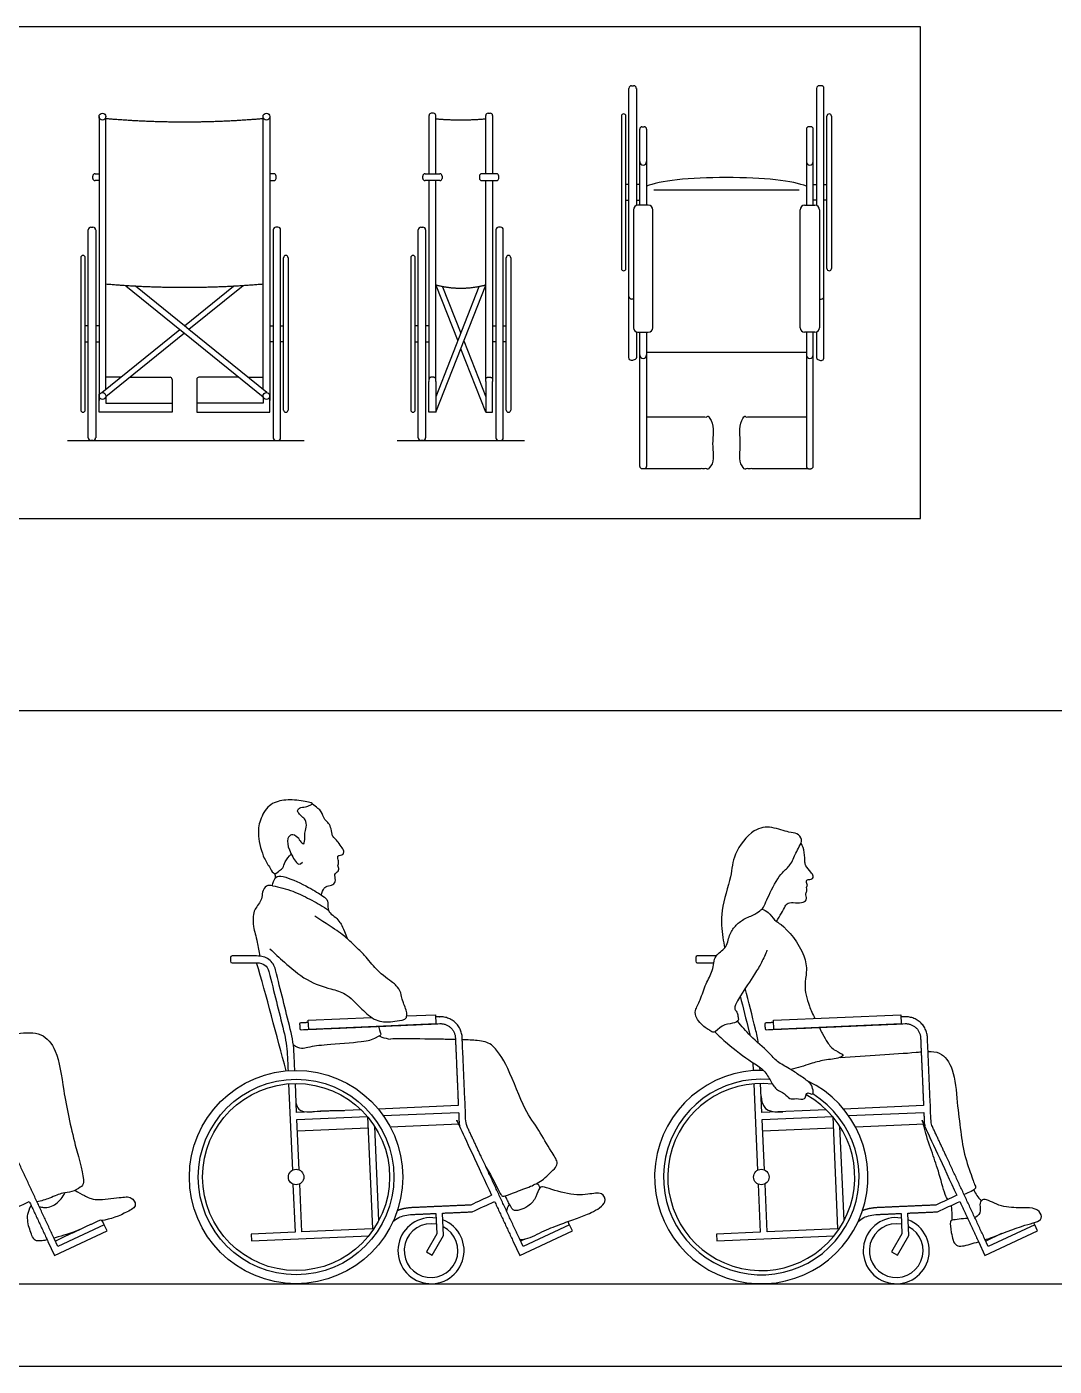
# Model space of a CAD drawing. Header units: millimetres. Extents: x 205.55 to 213.47, y 0.8 to 9.13.
# Drawn here: x 207.931 to 210.798, y 5.397 to 9.135 of the extents above; entities that cross this region are included whole.
import ezdxf

# ---------------------------------------------------------------- set-up
doc = ezdxf.new("R2010")
doc.units = ezdxf.units.MM
for name, color, linetype, true_color in [('AG-DIAGRAM', 7, 'Continuous', 0xfecc66), ('AG-PEOPLE', 7, 'Continuous', 0x66ccff), ('X-VPRT', 6, 'Continuous', 0xff00ff)]:
    doc.layers.add(name, color=color, linetype=linetype, true_color=true_color)

msp = doc.modelspace()

# ---------------------------------------------------------------- linework, layer by layer
at = {"layer": 'AG-DIAGRAM'}
msp.add_line((205.7487, 5.6275), (213.2729, 5.6275), dxfattribs=at)
for points in [[(208.0445, 7.9804), (208.7049, 7.9804)], [(208.9643, 7.9804), (209.3199, 7.9804)]]:
    msp.add_lwpolyline(points, dxfattribs=at)
at = {"layer": 'AG-PEOPLE'}
for p, q in [((209.0534, 8.7056), (209.0534, 8.1509)), ((209.0725, 8.1509), (209.0725, 8.7056)), ((209.2117, 8.1509), (209.2117, 8.7056)), ((209.2308, 8.7056), (209.2308, 8.1509)), ((209.6113, 8.695), (209.6031, 8.695)), ((209.6414, 8.695), (209.632, 8.695)), ((210.1256, 8.695), (210.135, 8.695)), ((210.1556, 8.695), (210.1639, 8.695)), ((209.6031, 8.6506), (209.6113, 8.6506)), ((209.632, 8.6506), (209.6414, 8.6506)), ((210.135, 8.6506), (210.1256, 8.6506)), ((210.1639, 8.6506), (210.1556, 8.6506)), ((208.1025, 8.3003), (208.0943, 8.3003)), ((208.1326, 8.3003), (208.1232, 8.3003)), ((208.6093, 8.3003), (208.6188, 8.3003)), ((208.6394, 8.3003), (208.6477, 8.3003)), ((209.0234, 8.3003), (209.0151, 8.3003)), ((209.0534, 8.3003), (209.044, 8.3003)), ((209.2308, 8.3003), (209.2402, 8.3003)), ((209.2608, 8.3003), (209.2691, 8.3003)), ((208.1407, 8.1139), (208.3583, 8.29)), ((208.0943, 8.2558), (208.1025, 8.2558)), ((208.1232, 8.2558), (208.1326, 8.2558)), ((208.6188, 8.2558), (208.6093, 8.2558)), ((208.6477, 8.2558), (208.6394, 8.2558)), ((209.0151, 8.2558), (209.0234, 8.2558)), ((209.044, 8.2558), (209.0534, 8.2558)), ((209.2402, 8.2558), (209.2308, 8.2558)), ((209.2691, 8.2558), (209.2608, 8.2558)), ((208.1937, 8.1568), (208.1517, 8.1568)), ((208.5482, 8.1568), (208.5903, 8.1568)), ((208.3367, 8.1449), (208.3367, 8.0592)), ((208.4053, 8.1449), (208.4053, 8.0592)), ((208.1326, 8.0592), (208.1326, 8.1098)), ((208.6093, 8.0592), (208.6093, 8.1098)), ((208.3367, 8.0592), (208.1326, 8.0592)), ((208.4053, 8.0592), (208.6093, 8.0592)), ((209.9572, 6.2443), (209.9582, 6.222)), ((209.9773, 6.2228), (209.9769, 6.2314)), ((208.6616, 6.1853), (208.6721, 5.9441)), ((209.9598, 6.1853), (209.9703, 5.9441)), ((209.1352, 6.1247), (208.9118, 6.1149)), ((210.4335, 6.1247), (210.2101, 6.1149)), ((210.7437, 5.7921), (210.7411, 5.7976)), ((210.6512, 5.7672), (210.6071, 5.7466)), ((209.3206, 5.7521), (209.3088, 5.7466))]:
    msp.add_line(p, q, dxfattribs=at)
for points in [[(208.1326, 8.8841), (208.1326, 8.7246), (208.1326, 8.0918)], [(208.1517, 8.1228), (208.1517, 8.7246), (208.1517, 8.8841)], [(208.5903, 8.1228), (208.5903, 8.7246), (208.5903, 8.8841)], [(208.6093, 8.8841), (208.6093, 8.7246), (208.6093, 8.0918)], [(209.6804, 8.6799), (210.0866, 8.6799)], [(208.2071, 8.4123), (208.3583, 8.29), (208.371, 8.2797), (208.5903, 8.1023), (208.5903, 8.0845), (208.4053, 8.0845)], [(208.6012, 8.1139), (208.3836, 8.29), (208.371, 8.3002), (208.2344, 8.4107)], [(208.371, 8.3002), (208.5076, 8.4107)], [(208.5348, 8.4123), (208.3836, 8.29)], [(209.0725, 8.0592), (209.2117, 8.4141)], [(209.0725, 8.4141), (209.1336, 8.2584)], [(209.1929, 8.4096), (209.0725, 8.1027)], [(209.0913, 8.4096), (209.1421, 8.2802)], [(208.371, 8.2797), (208.1517, 8.1023), (208.1517, 8.0845), (208.3367, 8.0845)], [(209.2117, 8.0592), (209.1421, 8.2366)], [(209.1506, 8.2584), (209.2117, 8.1027)], [(210.1065, 8.2264), (209.8835, 8.2264), (209.6605, 8.2264)], [(209.0725, 8.1449), (209.0725, 8.0592), (209.0534, 8.0592), (209.0534, 8.1449)], [(209.2117, 8.1449), (209.2117, 8.0592), (209.2308, 8.0592), (209.2308, 8.1449)], [(208.9917, 6.3746), (209.0718, 6.3781), (209.0729, 6.3527), (208.7177, 6.3372), (208.7166, 6.3626), (208.8934, 6.3703)], [(208.8638, 6.1128), (208.6841, 6.105), (208.6806, 6.1861)], [(210.1621, 6.1128), (209.9824, 6.105), (209.9789, 6.1861)], [(208.6911, 5.945), (208.685, 6.0859), (208.8816, 6.0945), (208.8953, 5.781), (208.6987, 5.7724), (208.6928, 5.9062)], [(208.9259, 6.0965), (209.1361, 6.1056)], [(209.9894, 5.945), (209.9832, 6.0859), (210.1799, 6.0945), (210.1936, 5.781), (209.9969, 5.7724), (209.9911, 5.9062)], [(210.2241, 6.0965), (210.4343, 6.1056)], [(208.6864, 6.0541), (208.883, 6.0627)], [(208.9134, 5.8036), (208.9019, 6.0664)], [(208.902, 6.0635), (208.9037, 6.0636)], [(208.945, 6.0654), (209.1374, 6.0738)], [(209.9846, 6.0541), (210.1813, 6.0627)], [(210.2117, 5.8036), (210.2002, 6.0664)], [(210.2003, 6.0635), (210.2019, 6.0636)], [(210.2433, 6.0654), (210.4357, 6.0738)], [(208.6738, 5.9053), (208.6796, 5.7716), (208.5573, 5.7662), (208.5581, 5.7472), (208.8857, 5.7615)], [(209.972, 5.9053), (209.9779, 5.7716), (209.8556, 5.7662), (209.8564, 5.7472), (210.184, 5.7615)], [(209.0724, 5.8236), (209.0748, 5.7668), (209.0461, 5.7161), (209.0627, 5.7067)], [(209.0627, 5.7067), (209.0941, 5.7622), (209.0915, 5.8245)], [(210.3707, 5.8236), (210.3731, 5.7668), (210.3444, 5.7161), (210.3609, 5.7067)], [(210.3609, 5.7067), (210.3924, 5.7622), (210.3897, 5.8245)], [(207.99, 5.7455), (208.0083, 5.7063), (208.1552, 5.7748), (208.1471, 5.7921)], [(208.1471, 5.7921), (208.0175, 5.7316), (208.0073, 5.7536)], [(209.2883, 5.7455), (209.3066, 5.7063), (209.4535, 5.7748), (209.4454, 5.7921)], [(209.4454, 5.7921), (209.3158, 5.7316), (209.3056, 5.7536)], [(210.5866, 5.7455), (210.6049, 5.7063), (210.7517, 5.7748), (210.7437, 5.7921)], [(210.7437, 5.7921), (210.6141, 5.7316), (210.6038, 5.7536)]]:
    msp.add_lwpolyline(points, dxfattribs=at)
msp.add_lwpolyline([(210.0159, 6.3372), (210.0148, 6.3626), (210.3701, 6.3781), (210.3712, 6.3527)], close=True, dxfattribs=at)
for centre, radius in [((208.1421, 8.8841), 0.00952), ((208.5998, 8.8841), 0.00952), ((208.1421, 8.1045), 0.00952), ((208.5998, 8.1045), 0.00952), ((208.6825, 5.9252), 0.2977), ((208.6825, 5.9252), 0.2729), ((208.6825, 5.9252), 0.261), ((208.6825, 5.9252), 0.0216), ((209.9807, 5.9252), 0.0216)]:
    msp.add_circle(centre, radius, dxfattribs=at)
for centre, radius, start, end in [((209.6188, 8.963), 0.00748, 90, 180), ((209.6245, 8.963), 0.00748, 0, 90), ((210.1425, 8.963), 0.00748, 90, 180), ((210.1481, 8.963), 0.00748, 0, 90), ((209.0598, 8.8873), 0.00635, 90, 180), ((209.0661, 8.8873), 0.00635, 0, 90), ((209.2181, 8.8873), 0.00635, 90, 180), ((209.2244, 8.8873), 0.00635, 360, 90), ((209.5967, 8.8853), 0.00635, 90, 180), ((209.5967, 8.8853), 0.00635, 0, 90), ((210.1703, 8.8853), 0.00635, 90, 180), ((210.1703, 8.8853), 0.00635, 0, 90), ((209.6478, 8.8494), 0.00635, 90, 180), ((209.6541, 8.8494), 0.00635, 360, 90), ((210.1129, 8.8494), 0.00635, 90, 180), ((210.1192, 8.8494), 0.00635, 0, 90), ((209.6509, 8.7586), 0.00952, 180, 0), ((210.116, 8.7586), 0.00952, 180, 0), ((208.1215, 8.7183), 0.00635, 90, 180), ((208.1215, 8.7119), 0.00635, 180, 270), ((208.6204, 8.7183), 0.00635, 360, 90), ((208.6204, 8.7119), 0.00635, 270, 0), ((209.0423, 8.7183), 0.00635, 90, 180), ((209.0423, 8.7119), 0.00635, 180, 270), ((209.0836, 8.7183), 0.00635, 0, 90), ((209.0836, 8.7119), 0.00635, 270, 0), ((209.2006, 8.7183), 0.00635, 90, 180), ((209.2006, 8.7119), 0.00635, 180, 270), ((209.2419, 8.7183), 0.00635, 360, 90), ((209.2419, 8.7119), 0.00635, 270, 0), ((209.6366, 8.624), 0.0127, 90, 180), ((209.6652, 8.624), 0.0127, 0, 90), ((210.1017, 8.624), 0.0127, 90, 180), ((210.1303, 8.624), 0.0127, 0, 90), ((208.11, 8.5682), 0.00748, 90, 180), ((208.1157, 8.5682), 0.00748, 0, 90), ((208.6262, 8.5682), 0.00748, 90, 180), ((208.6319, 8.5682), 0.00748, 0, 90), ((209.0309, 8.5682), 0.00748, 90, 180), ((209.0365, 8.5682), 0.00748, 0, 90), ((209.2477, 8.5682), 0.00748, 90, 180), ((209.2533, 8.5682), 0.00748, 0, 90), ((208.0879, 8.4905), 0.00635, 90, 180), ((208.0879, 8.4905), 0.00635, 0, 90), ((208.654, 8.4905), 0.00635, 90, 180), ((208.654, 8.4905), 0.00635, 0, 90), ((209.0087, 8.4905), 0.00635, 90, 180), ((209.0087, 8.4905), 0.00635, 0, 90), ((209.2754, 8.4905), 0.00635, 90, 180), ((209.2754, 8.4905), 0.00635, 0, 90), ((209.5967, 8.4603), 0.00635, 180, 270), ((209.5967, 8.4603), 0.00635, 270, 0), ((210.1703, 8.4603), 0.00635, 180, 270), ((210.1703, 8.4603), 0.00635, 270, 0), ((209.6188, 8.3826), 0.00748, 180, 270), ((210.1481, 8.3826), 0.00748, 270, 0), ((209.6366, 8.295), 0.0127, 180, 270), ((209.6652, 8.295), 0.0127, 270, 0), ((210.1017, 8.295), 0.0127, 180, 270), ((210.1303, 8.295), 0.0127, 270, 0), ((209.6509, 8.2191), 0.00952, 180, 0), ((210.116, 8.2191), 0.00952, 180, 0), ((208.3307, 8.1509), 0.00593, 0, 90), ((208.4112, 8.1509), 0.00593, 90, 180), ((208.0879, 8.0655), 0.00635, 180, 270), ((208.0879, 8.0655), 0.00635, 270, 0), ((208.654, 8.0655), 0.00635, 180, 270), ((208.654, 8.0655), 0.00635, 270, 0), ((209.0087, 8.0655), 0.00635, 180, 270), ((209.0087, 8.0655), 0.00635, 270, 0), ((209.2754, 8.0655), 0.00635, 180, 270), ((209.2754, 8.0655), 0.00635, 270, 0), ((208.11, 7.9879), 0.00748, 180, 270), ((208.1157, 7.9879), 0.00748, 270, 360), ((208.6262, 7.9879), 0.00748, 180, 270), ((208.6319, 7.9879), 0.00748, 270, 0), ((209.0309, 7.9879), 0.00748, 180, 270), ((209.0365, 7.9879), 0.00748, 270, 360), ((209.2477, 7.9879), 0.00748, 180, 270), ((209.2533, 7.9879), 0.00748, 270, 0), ((209.6478, 7.9082), 0.00635, 180, 270), ((209.6541, 7.9082), 0.00635, 270, 0), ((210.1129, 7.9082), 0.00635, 180, 270), ((210.1192, 7.9082), 0.00635, 270, 0), ((208.5037, 6.5378), 0.00416, 90, 180), ((209.802, 6.5378), 0.00416, 90, 180), ((208.5037, 6.5271), 0.00416, 180, 270), ((209.802, 6.5271), 0.00416, 180, 270), ((208.696, 6.3518), 0.00356, 92.5, 182.5), ((209.9942, 6.3518), 0.00356, 92.5, 182.5), ((208.6965, 6.3398), 0.00356, 182.5, 272.5), ((209.9948, 6.3398), 0.00356, 182.5, 272.5), ((209.9807, 5.9252), 0.2977, 88.8567, 64.547), ((209.9807, 5.9252), 0.2729, 84.9434, 58.2647), ((209.9807, 5.9252), 0.261, 83.0907, 61.3787), ((208.1366, 5.7972), 0.00739, 25, 115), ((209.0591, 5.7197), 0.0922, 81.348, 68.9308), ((209.0591, 5.7197), 0.075, 78.7513, 63.0541), ((209.4348, 5.7972), 0.00739, 25, 30.3682), ((210.3573, 5.7197), 0.0922, 81.348, 68.9308), ((210.3573, 5.7197), 0.075, 78.7513, 63.0541)]:
    msp.add_arc(centre, radius, start, end, dxfattribs=at)
for points, degree in [([(209.6188, 8.9705), (209.6217, 8.9705), (209.6245, 8.9705)], 2), ([(210.1481, 8.9705), (210.1453, 8.9705), (210.1425, 8.9705)], 2), ([(209.6113, 8.3826), (209.6113, 8.6728), (209.6113, 8.963)], 2), ([(209.632, 8.963), (209.632, 8.7994), (209.632, 8.6358)], 2), ([(210.135, 8.963), (210.135, 8.7994), (210.135, 8.6358)], 2), ([(210.1556, 8.3826), (210.1556, 8.6728), (210.1556, 8.963)], 2), ([(209.0534, 8.8873), (209.0534, 8.806), (209.0534, 8.7246)], 2), ([(209.0661, 8.8936), (209.063, 8.8936), (209.0598, 8.8936)], 2), ([(209.0725, 8.7246), (209.0725, 8.806), (209.0725, 8.8873)], 2), ([(209.0725, 8.8782), (209.1073, 8.8751), (209.1421, 8.8751)], 2), ([(209.1421, 8.8751), (209.1769, 8.8751), (209.2117, 8.8782)], 2), ([(209.2117, 8.7246), (209.2117, 8.806), (209.2117, 8.8873)], 2), ([(209.2181, 8.8936), (209.2212, 8.8936), (209.2244, 8.8936)], 2), ([(209.2308, 8.8873), (209.2308, 8.806), (209.2308, 8.7246)], 2), ([(209.5904, 8.8853), (209.5904, 8.6728), (209.5904, 8.4603)], 2), ([(209.6031, 8.4603), (209.6031, 8.6728), (209.6031, 8.8853)], 2), ([(210.1639, 8.4603), (210.1639, 8.6728), (210.1639, 8.8853)], 2), ([(210.1766, 8.8853), (210.1766, 8.6728), (210.1766, 8.4603)], 2), ([(209.6414, 8.6367), (209.6414, 8.743), (209.6414, 8.8494)], 2), ([(209.6478, 8.8557), (209.6509, 8.8557), (209.6541, 8.8557)], 2), ([(209.6605, 8.8494), (209.6605, 8.743), (209.6605, 8.6367)], 2), ([(210.1065, 8.8494), (210.1065, 8.743), (210.1065, 8.6367)], 2), ([(210.1192, 8.8557), (210.116, 8.8557), (210.1129, 8.8557)], 2), ([(210.1256, 8.6367), (210.1256, 8.743), (210.1256, 8.8494)], 2), ([(208.1151, 8.7119), (208.1151, 8.7151), (208.1151, 8.7183)], 2), ([(208.1215, 8.7246), (208.127, 8.7246), (208.1326, 8.7246)], 2), ([(208.6204, 8.7246), (208.6149, 8.7246), (208.6093, 8.7246)], 2), ([(208.6268, 8.7119), (208.6268, 8.7151), (208.6268, 8.7183)], 2), ([(209.036, 8.7119), (209.036, 8.7151), (209.036, 8.7183)], 2), ([(209.0423, 8.7246), (209.063, 8.7246), (209.0836, 8.7246)], 2), ([(209.09, 8.7183), (209.09, 8.7151), (209.09, 8.7119)], 2), ([(209.1942, 8.7183), (209.1942, 8.7151), (209.1942, 8.7119)], 2), ([(209.2419, 8.7246), (209.2212, 8.7246), (209.2006, 8.7246)], 2), ([(209.2482, 8.7119), (209.2482, 8.7151), (209.2482, 8.7183)], 2), ([(209.8835, 8.714), (209.7811, 8.7146), (209.6946, 8.7046), (209.6605, 8.6898)], 3), ([(210.1065, 8.6898), (210.0724, 8.7046), (209.9858, 8.7146), (209.8835, 8.714)], 3), ([(208.1326, 8.7056), (208.127, 8.7056), (208.1215, 8.7056)], 2), ([(208.6093, 8.7056), (208.6149, 8.7056), (208.6204, 8.7056)], 2), ([(209.0836, 8.7056), (209.063, 8.7056), (209.0423, 8.7056)], 2), ([(209.2006, 8.7056), (209.2212, 8.7056), (209.2419, 8.7056)], 2), ([(209.6652, 8.6367), (209.6509, 8.6367), (209.6366, 8.6367)], 2), ([(210.1017, 8.6367), (210.116, 8.6367), (210.1303, 8.6367)], 2), ([(209.6239, 8.624), (209.6239, 8.4595), (209.6239, 8.295)], 2), ([(209.6779, 8.295), (209.6779, 8.4595), (209.6779, 8.624)], 2), ([(210.089, 8.295), (210.089, 8.4595), (210.089, 8.624)], 2), ([(210.143, 8.624), (210.143, 8.4595), (210.143, 8.295)], 2), ([(208.1025, 7.9879), (208.1025, 8.278), (208.1025, 8.5682)], 2), ([(208.11, 8.5757), (208.1129, 8.5757), (208.1157, 8.5757)], 2), ([(208.1232, 8.5682), (208.1232, 8.278), (208.1232, 7.9879)], 2), ([(208.6188, 8.5682), (208.6188, 8.278), (208.6188, 7.9879)], 2), ([(208.6319, 8.5757), (208.6291, 8.5757), (208.6262, 8.5757)], 2), ([(208.6394, 7.9879), (208.6394, 8.278), (208.6394, 8.5682)], 2), ([(209.0234, 7.9879), (209.0234, 8.278), (209.0234, 8.5682)], 2), ([(209.0309, 8.5757), (209.0337, 8.5757), (209.0365, 8.5757)], 2), ([(209.044, 8.5682), (209.044, 8.278), (209.044, 7.9879)], 2), ([(209.2402, 8.5682), (209.2402, 8.278), (209.2402, 7.9879)], 2), ([(209.2533, 8.5757), (209.2505, 8.5757), (209.2477, 8.5757)], 2), ([(209.2608, 7.9879), (209.2608, 8.278), (209.2608, 8.5682)], 2), ([(208.0816, 8.4905), (208.0816, 8.278), (208.0816, 8.0655)], 2), ([(208.0943, 8.0655), (208.0943, 8.278), (208.0943, 8.4905)], 2), ([(208.6477, 8.0655), (208.6477, 8.278), (208.6477, 8.4905)], 2), ([(208.6604, 8.4905), (208.6604, 8.278), (208.6604, 8.0655)], 2), ([(209.0024, 8.4905), (209.0024, 8.278), (209.0024, 8.0655)], 2), ([(209.0151, 8.0655), (209.0151, 8.278), (209.0151, 8.4905)], 2), ([(209.2691, 8.0655), (209.2691, 8.278), (209.2691, 8.4905)], 2), ([(209.2818, 8.4905), (209.2818, 8.278), (209.2818, 8.0655)], 2), ([(209.6239, 8.3751), (209.6214, 8.3751), (209.6188, 8.3751)], 2), ([(210.143, 8.3751), (210.1456, 8.3751), (210.1481, 8.3751)], 2), ([(209.6366, 8.2823), (209.6509, 8.2823), (209.6652, 8.2823)], 2), ([(209.6414, 7.9082), (209.6414, 8.0952), (209.6414, 8.2823)], 2), ([(209.6605, 8.2823), (209.6605, 8.0952), (209.6605, 7.9082)], 2), ([(210.1303, 8.2823), (210.116, 8.2823), (210.1017, 8.2823)], 2), ([(210.1065, 8.2823), (210.1065, 8.0952), (210.1065, 7.9082)], 2), ([(210.1256, 7.9082), (210.1256, 8.0952), (210.1256, 8.2823)], 2), ([(208.219, 8.1568), (208.2748, 8.1568), (208.3307, 8.1568)], 2), ([(208.3367, 8.1509), (208.3367, 8.1479), (208.3367, 8.1449)], 2), ([(208.4053, 8.1509), (208.4053, 8.1479), (208.4053, 8.1449)], 2), ([(208.523, 8.1568), (208.4671, 8.1568), (208.4112, 8.1568)], 2), ([(208.1157, 7.9804), (208.1129, 7.9804), (208.11, 7.9804)], 2), ([(208.6262, 7.9804), (208.6291, 7.9804), (208.6319, 7.9804)], 2), ([(209.0365, 7.9804), (209.0337, 7.9804), (209.0309, 7.9804)], 2), ([(209.2477, 7.9804), (209.2505, 7.9804), (209.2533, 7.9804)], 2), ([(209.6541, 7.9018), (209.6509, 7.9018), (209.6478, 7.9018)], 2), ([(210.1129, 7.9018), (210.116, 7.9018), (210.1192, 7.9018)], 2), ([(208.5723, 6.542), (208.5494, 6.542), (208.5266, 6.542), (208.5037, 6.542)], 3), ([(209.855, 6.542), (209.8373, 6.542), (209.8196, 6.542), (209.802, 6.542)], 3), ([(208.4995, 6.5378), (208.4995, 6.536), (208.4995, 6.5324), (208.4995, 6.5289), (208.4995, 6.5271)], 3), ([(208.5037, 6.5229), (208.5266, 6.5229), (208.5494, 6.5229), (208.5723, 6.5229)], 3), ([(208.655, 6.2216), (208.6279, 6.3168), (208.5993, 6.4355), (208.5723, 6.5229)], 3), ([(209.7978, 6.5378), (209.7978, 6.536), (209.7978, 6.5324), (209.7978, 6.5289), (209.7978, 6.5271)], 3), ([(209.802, 6.5229), (209.8174, 6.5229), (209.8327, 6.5229), (209.8481, 6.5229)], 3), ([(208.6066, 6.4985), (208.6209, 6.4413), (208.6343, 6.3873), (208.6478, 6.3334)], 3), ([(208.6663, 6.338), (208.6528, 6.3919), (208.6394, 6.4459), (208.6251, 6.5031)], 3), ([(209.9219, 6.4301), (209.9301, 6.3974), (209.9381, 6.3654), (209.946, 6.3334)], 3), ([(209.9645, 6.338), (209.9551, 6.3757), (209.9457, 6.4133), (209.9361, 6.4521)], 3), ([(208.7168, 6.3562), (208.7063, 6.3558), (208.6958, 6.3553)], 2), ([(210.0151, 6.3562), (210.0046, 6.3558), (209.9941, 6.3553)], 2), ([(208.6478, 6.3334), (208.6537, 6.3096), (208.6571, 6.2874), (208.658, 6.2666)], 3), ([(208.677, 6.2675), (208.6761, 6.2895), (208.6725, 6.313), (208.6663, 6.338)], 3), ([(208.6924, 6.3516), (208.6926, 6.3486), (208.6928, 6.3427), (208.693, 6.3397)], 2), ([(208.6967, 6.3363), (208.8902, 6.3447), (209.0838, 6.3532)], 2), ([(209.946, 6.3334), (209.9471, 6.3291), (209.9481, 6.3249), (209.949, 6.3208)], 3), ([(209.9723, 6.2991), (209.9704, 6.3116), (209.9679, 6.3246), (209.9645, 6.338)], 3), ([(209.9907, 6.3516), (209.9908, 6.3486), (209.9911, 6.3427), (209.9912, 6.3397)], 2), ([(209.9949, 6.3363), (210.1885, 6.3447), (210.3821, 6.3532)], 2), ([(209.127, 6.3136), (209.1311, 6.2192), (209.1352, 6.1247)], 2), ([(210.4252, 6.3136), (210.4294, 6.2192), (210.4335, 6.1247)], 2), ([(208.658, 6.2666), (208.6587, 6.2517), (208.6593, 6.2369), (208.66, 6.222)], 3), ([(208.679, 6.2228), (208.6783, 6.2377), (208.6777, 6.2526), (208.677, 6.2675)], 3), ([(209.9804, 6.1499), (209.9825, 6.106), (210.0106, 6.106), (210.0404, 6.1075)], 3), ([(209.364, 5.8962), (209.3611, 5.8998), (209.358, 5.9043), (209.3556, 5.9085)], 3), ([(209.2282, 5.8743), (209.2088, 5.8653), (209.1893, 5.8562), (209.1699, 5.847)], 3), ([(210.5265, 5.8743), (210.5071, 5.8653), (210.4876, 5.8562), (210.4681, 5.847)], 3), ([(207.8758, 5.8281), (207.8966, 5.8377), (207.9173, 5.8474), (207.938, 5.8571)], 3), ([(207.938, 5.8571), (207.964, 5.8013), (207.99, 5.7455)], 2), ([(209.0074, 5.8398), (208.9829, 5.8388), (208.9649, 5.8313)], 2), ([(209.1699, 5.847), (209.0886, 5.8434), (209.0074, 5.8398)], 2), ([(209.1741, 5.8281), (209.1948, 5.8377), (209.2156, 5.8474), (209.2363, 5.8571)], 3), ([(209.2363, 5.8571), (209.2623, 5.8013), (209.2883, 5.7455)], 2), ([(210.3056, 5.8398), (210.2812, 5.8388), (210.2632, 5.8313)], 2), ([(210.4681, 5.847), (210.3869, 5.8434), (210.3056, 5.8398)], 2), ([(210.4724, 5.8281), (210.4931, 5.8377), (210.5138, 5.8474), (210.5346, 5.8571)], 3), ([(210.5346, 5.8571), (210.5606, 5.8013), (210.5866, 5.7455)], 2), ([(208.1335, 5.8039), (208.072, 5.7753), (208.0106, 5.7466)], 2), ([(208.1471, 5.7921), (208.1452, 5.7962), (208.1433, 5.8003)], 2), ([(208.9529, 5.8008), (208.9573, 5.8054), (208.9625, 5.8091), (208.9688, 5.8122)], 3), ([(208.9688, 5.8122), (208.9788, 5.817), (208.9918, 5.8201), (209.0082, 5.8208)], 3), ([(209.0082, 5.8208), (209.0403, 5.8222), (209.0724, 5.8236)], 2), ([(209.0915, 5.8245), (209.1328, 5.8263), (209.1741, 5.8281)], 2), ([(209.4454, 5.7921), (209.4435, 5.7962), (209.4415, 5.8003)], 2), ([(210.2512, 5.8008), (210.2555, 5.8054), (210.2607, 5.8091), (210.2671, 5.8122)], 3), ([(210.2671, 5.8122), (210.277, 5.817), (210.2901, 5.8201), (210.3065, 5.8208)], 3), ([(210.3065, 5.8208), (210.3386, 5.8222), (210.3707, 5.8236)], 2), ([(210.3897, 5.8245), (210.431, 5.8263), (210.4724, 5.8281)], 2)]:
    msp.add_open_spline(points, degree=degree, dxfattribs=at)
for points, degree, knots in [([(208.5903, 8.8782), (208.4807, 8.8687), (208.371, 8.8687), (208.2613, 8.8687), (208.1517, 8.8782)], 2, [0, 0, 0, 0.719678, 0.719678, 1.439356, 1.439356, 1.439356]), ([(208.5903, 8.4164), (208.4807, 8.407), (208.371, 8.407), (208.2613, 8.407), (208.1517, 8.4164)], 2, [0, 0, 0, 0.719678, 0.719678, 1.439356, 1.439356, 1.439356]), ([(209.2117, 8.4141), (209.1769, 8.4046), (209.1421, 8.4046), (209.1073, 8.4046), (209.0725, 8.4141)], 2, [3.856221, 3.856221, 3.856221, 4.575898, 4.575898, 5.295576, 5.295576, 5.295576]), ([(208.6898, 6.87), (208.6914, 6.8653), (208.6977, 6.8583), (208.7056, 6.8519), (208.7077, 6.8735), (208.7056, 6.8848), (208.7129, 6.9006), (208.7103, 6.9232), (208.6985, 6.9293), (208.6929, 6.9378), (208.6842, 6.9466), (208.6914, 6.9568), (208.7093, 6.9575), (208.7206, 6.9621), (208.7342, 6.9689), (208.6918, 6.9762), (208.6492, 6.9796), (208.6039, 6.9657), (208.5802, 6.9205), (208.5737, 6.8776), (208.5912, 6.8139), (208.6093, 6.7901), (208.621, 6.7656), (208.6366, 6.7814), (208.6471, 6.787), (208.6507, 6.806), (208.6624, 6.8198), (208.6691, 6.8261)], 3, [0, 0, 0, 0, 0.221913, 0.359203, 0.595167, 0.800447, 1.034686, 1.296981, 1.495069, 1.679677, 1.866419, 2.040624, 2.279065, 2.492037, 2.644401, 2.965216, 3.364964, 3.74283, 4.135344, 4.517424, 4.974294, 5.300862, 5.554012, 5.78505, 5.983278, 6.223414, 6.52335, 6.52335, 6.52335, 6.52335]), ([(208.7537, 6.7115), (208.7539, 6.7186), (208.7603, 6.7325), (208.7691, 6.738), (208.7866, 6.7392), (208.7951, 6.7534), (208.7869, 6.7711), (208.8014, 6.7775), (208.8022, 6.7888), (208.7983, 6.7944), (208.8019, 6.7997), (208.8003, 6.8104), (208.7969, 6.8219), (208.8064, 6.823), (208.8143, 6.8246), (208.8168, 6.8353), (208.8084, 6.8474), (208.7982, 6.863), (208.7904, 6.8695), (208.7827, 6.8771), (208.7813, 6.8969), (208.7741, 6.913), (208.7613, 6.9218), (208.7536, 6.9453), (208.7438, 6.9536), (208.733, 6.9626), (208.7272, 6.9661)], 3, [0, 0, 0, 0, 0.264452, 0.44671, 0.67669, 0.892152, 1.122074, 1.324788, 1.505849, 1.645513, 1.777567, 1.969012, 2.149083, 2.30481, 2.462995, 2.631289, 2.851462, 3.100091, 3.280667, 3.46083, 3.713384, 3.950033, 4.173708, 4.449977, 4.657881, 4.917062, 4.917062, 4.917062, 4.917062]), ([(208.6898, 6.87), (208.6797, 6.8791), (208.6691, 6.8831), (208.6556, 6.8692), (208.6617, 6.837), (208.6811, 6.8039), (208.6913, 6.7954), (208.7002, 6.8038)], 3, [0, 0, 0, 0, 0.268615, 0.547805, 0.955388, 1.416768, 1.673843, 1.673843, 1.673843, 1.673843]), ([(209.9966, 6.5581), (209.9921, 6.5466), (209.9813, 6.5229), (209.9625, 6.4908), (209.9227, 6.4332), (209.9056, 6.4017), (209.9069, 6.3913), (209.9152, 6.3839), (209.915, 6.3712), (209.9195, 6.361), (209.8992, 6.352), (209.8706, 6.3518), (209.8494, 6.3231), (209.8369, 6.3357), (209.8261, 6.3389), (209.7967, 6.3676), (209.7951, 6.3907), (209.8121, 6.4202), (209.8245, 6.4652), (209.8474, 6.4992), (209.848, 6.5454), (209.8845, 6.5611), (209.8899, 6.6004), (209.9073, 6.626), (209.931, 6.6461), (209.9623, 6.6569), (209.9796, 6.6708), (209.9866, 6.6748), (210.0054, 6.722), (210.0366, 6.7763), (210.0627, 6.7931), (210.0765, 6.8296), (210.0863, 6.8461), (210.0979, 6.8675), (210.0802, 6.8859), (210.0568, 6.8859), (210.0092, 6.9047), (209.9565, 6.8988), (209.9004, 6.826), (209.8988, 6.763), (209.8652, 6.6706), (209.8716, 6.6004), (209.8767, 6.5736), (209.8789, 6.5644)], 3, [0, 0, 0, 0, 0.348939, 0.703776, 1.189588, 1.524868, 1.69074, 1.872435, 2.073932, 2.241803, 2.483745, 2.798098, 3.10669, 3.305058, 3.503636, 3.859415, 4.124284, 4.450914, 4.843259, 5.211562, 5.578808, 5.912543, 6.259353, 6.575451, 6.891479, 7.225303, 7.484248, 7.63599, 8.033566, 8.495097, 8.811104, 9.156104, 9.416485, 9.677775, 9.935003, 10.20912, 10.610624, 11.015755, 11.537646, 11.996707, 12.560551, 13.056779, 13.31619, 13.31619, 13.31619, 13.31619]), ([(210.0232, 6.6381), (210.0289, 6.6478), (210.037, 6.6613), (210.0472, 6.681), (210.0549, 6.6913), (210.0761, 6.6908), (210.098, 6.6893), (210.11, 6.7013), (210.1026, 6.7165), (210.1101, 6.7245), (210.1053, 6.7333), (210.1114, 6.738), (210.1056, 6.7496), (210.1072, 6.7545), (210.1161, 6.7559), (210.1243, 6.7571), (210.127, 6.765), (210.1191, 6.7766), (210.1036, 6.7934), (210.1021, 6.8037), (210.1025, 6.8323), (210.0958, 6.8487), (210.0916, 6.8569)], 3, [0.031247, 0.031247, 0.031247, 0.031247, 0.291504, 0.564998, 0.758034, 1.013862, 1.283338, 1.492301, 1.70914, 1.883205, 2.044448, 2.184374, 2.361232, 2.476755, 2.643046, 2.801657, 2.960737, 3.177365, 3.446057, 3.630445, 3.928699, 4.229222, 4.229222, 4.229222, 4.229222]), ([(208.6165, 6.7379), (208.617, 6.7421), (208.6194, 6.7501), (208.6282, 6.7676), (208.6567, 6.7632), (208.7173, 6.7348), (208.7561, 6.7105), (208.7731, 6.6973), (208.7702, 6.6735), (208.776, 6.6615), (208.7943, 6.6497), (208.8045, 6.6361), (208.8137, 6.6221), (208.8248, 6.5908)], 3, [0, 0, 0, 0, 0.205186, 0.434373, 0.717446, 1.195441, 1.58814, 1.835927, 2.10067, 2.306441, 2.565733, 2.805663, 3.091915, 3.091915, 3.091915, 3.091915]), ([(208.6228, 6.772), (208.6232, 6.7702), (208.6239, 6.7666), (208.6248, 6.7621), (208.6253, 6.7599)], 3, [0, 0, 0, 0, 0.1334889, 0.2839818, 0.2839818, 0.2839818, 0.2839818]), ([(208.6165, 6.7379), (208.6112, 6.7393), (208.598, 6.7408), (208.5869, 6.7194), (208.5889, 6.7008), (208.5663, 6.6726), (208.5616, 6.6526), (208.5627, 6.6217), (208.5733, 6.5882), (208.5793, 6.5546), (208.5817, 6.5414)], 3, [0, 0, 0, 0, 0.232667, 0.4913, 0.740062, 1.07341, 1.334378, 1.640375, 2.025265, 2.285702, 2.285702, 2.285702, 2.285702]), ([(208.6165, 6.7379), (208.636, 6.7345), (208.6731, 6.7253), (208.7255, 6.6982), (208.7496, 6.685), (208.7653, 6.6748), (208.7727, 6.6696)], 3, [0, 0, 0, 0, 0.441463, 0.8768, 1.177288, 1.474555, 1.474555, 1.474555, 1.474555]), ([(208.6096, 6.562), (208.6227, 6.5492), (208.6504, 6.5247), (208.7097, 6.4715), (208.7789, 6.4494), (208.8217, 6.4397), (208.8579, 6.4012), (208.9038, 6.3577), (208.9485, 6.3579), (208.9675, 6.3618), (209.0006, 6.3658), (208.9767, 6.4226), (208.9765, 6.4403), (208.9619, 6.4606), (208.9495, 6.4705), (208.9129, 6.4944), (208.8739, 6.545), (208.8459, 6.5707), (208.8168, 6.5993), (208.8006, 6.6105), (208.7346, 6.6529)], 3, [0, 0, 0, 0, 0.425294, 0.936063, 1.418113, 1.80374, 2.248786, 2.544803, 2.826324, 3.0809, 3.325174, 3.471942, 3.698094, 3.98232, 4.216741, 4.773484, 5.135818, 5.469242, 5.821461, 7.33529, 7.33529, 7.33529, 7.33529]), ([(209.9831, 6.6731), (209.989, 6.6705), (210.0014, 6.665), (210.018, 6.6394), (210.046, 6.6274), (210.0996, 6.5593), (210.1092, 6.5008), (210.0993, 6.4575), (210.1089, 6.4142), (210.1246, 6.3791), (210.1301, 6.3676)], 3, [0, 0, 0, 0, 0.251963, 0.559057, 0.871857, 1.807584, 2.231761, 2.566114, 2.995709, 3.219195, 3.219195, 3.219195, 3.219195]), ([(208.6251, 6.5031), (208.6221, 6.5153), (208.6159, 6.5255), (208.6066, 6.5322), (208.5974, 6.539), (208.5856, 6.542), (208.5723, 6.542)], 3, [13.6211591, 13.6211591, 13.6211591, 13.6211591, 13.7242037, 13.7242037, 13.7242037, 13.8272484, 13.8272484, 13.8272484, 13.8272484]), ([(208.5723, 6.5229), (208.5828, 6.5229), (208.5902, 6.5206), (208.5954, 6.5168), (208.6007, 6.513), (208.6044, 6.5074), (208.6066, 6.4985)], 3, [14.4087141, 14.4087141, 14.4087141, 14.4087141, 14.5117588, 14.5117588, 14.5117588, 14.6148034, 14.6148034, 14.6148034, 14.6148034]), ([(209.8512, 6.3302), (209.8625, 6.3191), (209.884, 6.2978), (209.9529, 6.2451), (209.9855, 6.2281), (210.0056, 6.1966), (210.0203, 6.1677), (210.0464, 6.16), (210.0597, 6.1408), (210.0772, 6.1459), (210.1039, 6.1392), (210.1052, 6.155), (210.1093, 6.1634), (210.1278, 6.1508), (210.1245, 6.1748), (210.1161, 6.1898), (210.0874, 6.209), (210.0597, 6.2279), (210.0237, 6.2463), (210.0024, 6.274), (209.9484, 6.3184), (209.9261, 6.3458), (209.9146, 6.3602)], 3, [0, 0, 0, 0, 0.394578, 0.92223, 1.28169, 1.623677, 1.943577, 2.23395, 2.489838, 2.727154, 3.002934, 3.200818, 3.349425, 3.561614, 3.785927, 4.03377, 4.361355, 4.701907, 5.063248, 5.405127, 5.877276, 6.302194, 6.302194, 6.302194, 6.302194]), ([(207.8477, 6.3154), (207.8671, 6.3191), (207.9136, 6.3277), (207.9735, 6.3315), (208.019, 6.2761), (208.0331, 6.1623), (208.0617, 6.0234), (208.0959, 5.9117), (208.0813, 5.8959), (208.0566, 5.8826), (208.0294, 5.882), (208.0019, 5.8683), (207.9708, 5.8581), (207.9594, 5.8562)], 3, [1.33621, 1.33621, 1.33621, 1.33621, 1.656957, 2.124529, 2.569649, 3.17704, 3.892472, 4.482988, 4.713739, 5.007907, 5.300126, 5.660245, 5.908971, 5.908971, 5.908971, 5.908971]), ([(208.6746, 6.295), (208.6916, 6.2814), (208.7271, 6.2912), (208.7575, 6.294), (208.8727, 6.3028), (208.8952, 6.3079), (208.9121, 6.3179), (208.9142, 6.319), (208.9164, 6.32), (208.9219, 6.3239), (208.9177, 6.3279), (208.9135, 6.3457)], 3, [4.569334, 4.569334, 4.569334, 4.569334, 4.791387, 5.179472, 5.614397, 5.954882, 6.011855, 6.011855, 6.011855, 6.167815, 6.309077, 6.309077, 6.309077, 6.309077]), ([(208.9144, 6.3191), (208.9169, 6.3179), (208.9258, 6.3135), (208.9378, 6.3112), (208.9458, 6.3103)], 3, [0.4273496, 0.4273496, 0.4273496, 0.4273496, 0.538444, 0.8204779, 0.8204779, 0.8204779, 0.8204779]), ([(210.143, 6.3428), (210.1462, 6.3356), (210.1555, 6.3177), (210.1647, 6.2996), (210.1832, 6.278), (210.2151, 6.2661), (210.1962, 6.2559), (210.1552, 6.2519), (210.1172, 6.2414), (210.0826, 6.2298), (210.0631, 6.225)], 3, [3.403291, 3.403291, 3.403291, 3.403291, 3.519889, 3.836943, 4.196293, 4.483782, 4.680592, 5.052357, 5.419224, 5.843481, 5.843481, 5.843481, 5.843481]), ([(209.0838, 6.3098), (209.0476, 6.3104), (208.9915, 6.3106), (208.9543, 6.3104), (208.9458, 6.3103)], 3, [0, 0, 0, 0, 0.5969955, 0.8108069, 0.8108069, 0.8108069, 0.8108069]), ([(209.1272, 6.3088), (209.1186, 6.309), (209.0982, 6.3094), (209.0909, 6.3096), (209.0838, 6.3098)], 3, [7.9284163, 7.9284163, 7.9284163, 7.9284163, 8.0890901, 8.3527376, 8.3527376, 8.3527376, 8.3527376]), ([(209.2124, 5.9534), (209.2293, 5.9255), (209.2506, 5.8809), (209.2574, 5.8707), (209.2712, 5.873), (209.2974, 5.8849), (209.3413, 5.9002), (209.3555, 5.9085), (209.3766, 5.9203), (209.3884, 5.9352), (209.4073, 5.9505), (209.4145, 5.9685), (209.3913, 5.9993), (209.3597, 6.0587), (209.3179, 6.1124), (209.2778, 6.229), (209.2313, 6.2992), (209.198, 6.3061), (209.1607, 6.3078), (209.1463, 6.3083)], 3, [1.797466, 1.797466, 1.797466, 1.797466, 2.32015, 2.49541, 2.685165, 3.0015, 3.392367, 3.623291, 3.898776, 4.271486, 4.554181, 4.777874, 5.118319, 5.587745, 6.067388, 6.688996, 7.19855, 7.568723, 7.815753, 7.815753, 7.815753, 7.815753]), ([(210.2005, 6.2591), (210.2376, 6.2614), (210.3106, 6.2664), (210.387, 6.2707), (210.4222, 6.2742), (210.4269, 6.2746)], 3, [0, 0, 0, 0, 0.604747, 1.179017, 1.270289, 1.270289, 1.270289, 1.270289]), ([(210.446, 6.2757), (210.4576, 6.2759), (210.4874, 6.2727), (210.521, 6.2242), (210.5267, 6.1334), (210.5372, 6.0528), (210.5467, 5.9829), (210.5706, 5.9218), (210.5745, 5.9056), (210.5839, 5.8915), (210.561, 5.8824), (210.5465, 5.8765)], 3, [1.397289, 1.397289, 1.397289, 1.397289, 1.640648, 2.077931, 2.625074, 3.144216, 3.634553, 4.088904, 4.321303, 4.510211, 4.83134, 4.83134, 4.83134, 4.83134]), ([(208.683, 6.1302), (208.6842, 6.125), (208.6873, 6.1106), (208.7216, 6.1035), (208.7517, 6.112), (208.8174, 6.1108)], 3, [0, 0, 0, 0, 0.2294832, 0.5547843, 0.9012124, 0.9012124, 0.9012124, 0.9012124]), ([(209.1361, 6.1056), (209.1369, 6.0871), (209.1377, 6.0686), (209.183, 5.9714), (209.2282, 5.8743)], 2, [-1.54386844, -1.54386844, -1.54386844, -1.48369301, -1.48369301, -1.48027885, -1.48027885, -1.48027885]), ([(210.4343, 6.1056), (210.4351, 6.0871), (210.4359, 6.0686), (210.4812, 5.9714), (210.5265, 5.8743)], 2, [-1.54386844, -1.54386844, -1.54386844, -1.48369301, -1.48369301, -1.48027885, -1.48027885, -1.48027885]), ([(210.5017, 5.8627), (210.4982, 5.8649), (210.4913, 5.8809), (210.4749, 5.9441), (210.456, 5.9976), (210.4393, 6.0458), (210.4338, 6.0699), (210.433, 6.0737)], 3, [5.278134, 5.278134, 5.278134, 5.278134, 5.480144, 5.949581, 6.396146, 6.861207, 6.952321, 6.952321, 6.952321, 6.952321]), ([(207.9657, 5.8428), (207.9697, 5.8417), (207.9862, 5.838), (208.0143, 5.8472), (208.032, 5.8691), (208.0374, 5.8814)], 3, [0.4051288, 0.4051288, 0.4051288, 0.4051288, 0.5197905, 0.8611955, 1.2239684, 1.2239684, 1.2239684, 1.2239684]), ([(208.0655, 5.8881), (208.0752, 5.8822), (208.0951, 5.8722), (208.1168, 5.8585), (208.1907, 5.8679), (208.2233, 5.8724), (208.2408, 5.8447), (208.2083, 5.8254), (208.1642, 5.8058), (208.1391, 5.8042)], 3, [0, 0, 0, 0, 0.333716, 0.759632, 1.139753, 1.452332, 1.721656, 2.037038, 2.534959, 2.534959, 2.534959, 2.534959]), ([(209.2795, 5.8465), (209.2766, 5.8515), (209.2723, 5.8599), (209.2685, 5.8684), (209.2667, 5.8726)], 3, [0, 0, 0, 0, 0.2171106, 0.4247806, 0.4247806, 0.4247806, 0.4247806]), ([(209.3068, 5.7509), (209.3175, 5.7514), (209.3371, 5.7556), (209.375, 5.7765), (209.4234, 5.7946), (209.4683, 5.8107), (209.5044, 5.824), (209.5535, 5.8515), (209.5358, 5.8858), (209.4941, 5.8741), (209.4341, 5.8759), (209.3721, 5.8996), (209.361, 5.8962), (209.3523, 5.8673), (209.3337, 5.8421), (209.2846, 5.8233), (209.2817, 5.8458), (209.2788, 5.8471), (209.2761, 5.8483), (209.272, 5.8433), (209.2698, 5.8303)], 3, [1.240001, 1.240001, 1.240001, 1.240001, 1.30889, 1.757652, 2.190314, 2.593737, 2.978438, 3.390784, 3.680123, 4.043542, 4.526245, 4.9976, 5.169193, 5.476602, 5.829069, 6.21394, 6.45515, 6.45515, 6.45515, 6.678072, 6.678072, 6.678072, 6.678072]), ([(210.5735, 5.8892), (210.5762, 5.8838), (210.5822, 5.8735), (210.59, 5.8633), (210.5943, 5.8585)], 3, [0, 0, 0, 0, 0.2425723, 0.4934164, 0.4934164, 0.4934164, 0.4934164]), ([(207.9881, 5.7498), (207.9832, 5.7487), (207.9696, 5.7463), (207.9525, 5.7462), (207.9447, 5.7632), (207.9308, 5.8004), (207.9331, 5.828), (207.9433, 5.8457)], 3, [-1.347875, -1.347875, -1.347875, -1.347875, -1.201657, -0.918174, -0.665955, -0.271056, 0.138409, 0.138409, 0.138409, 0.138409]), ([(210.5136, 5.8044), (210.5139, 5.8138), (210.5135, 5.8275), (210.512, 5.8417), (210.5113, 5.8462)], 3, [0, 0, 0, 0, 0.3035554, 0.4493805, 0.4493805, 0.4493805, 0.4493805]), ([(210.6053, 5.7504), (210.61, 5.7519), (210.642, 5.7629), (210.7101, 5.7916), (210.7707, 5.8032), (210.7569, 5.832), (210.7365, 5.84), (210.6973, 5.839), (210.6453, 5.8409), (210.6018, 5.8694), (210.5885, 5.8522), (210.594, 5.8305), (210.5873, 5.8173), (210.5769, 5.8113)], 3, [7.140311, 7.140311, 7.140311, 7.140311, 7.247418, 7.840414, 8.253441, 8.515433, 8.782927, 9.145151, 9.580883, 9.976077, 10.194972, 10.468201, 10.722831, 10.722831, 10.722831, 10.722831]), ([(210.5568, 5.8094), (210.542, 5.8086), (210.5219, 5.807), (210.5136, 5.8044), (210.5105, 5.8034), (210.506, 5.7999), (210.5111, 5.769), (210.5193, 5.7252), (210.5571, 5.736), (210.579, 5.7422), (210.587, 5.7446)], 3, [5.280041, 5.280041, 5.280041, 5.280041, 5.654123, 5.654123, 5.654123, 5.795212, 6.097462, 6.45053, 6.803915, 6.998111, 6.998111, 6.998111, 6.998111]), ([(208.0818, 5.7798), (208.0613, 5.7713), (208.0345, 5.7624), (208.0108, 5.7555), (208.0069, 5.7545)], 3, [-2.0705824, -2.0705824, -2.0705824, -2.0705824, -1.6028125, -1.5085292, -1.5085292, -1.5085292, -1.5085292])]:
    msp.add_open_spline(points, degree=degree, knots=knots, dxfattribs=at)
for points, weights, knots in [([(209.632, 8.2832), (209.632, 8.2485), (209.632, 8.2114), (209.632, 8.2039), (209.6188, 8.2039), (209.6113, 8.2039), (209.6113, 8.2114), (209.6113, 8.3036), (209.6115, 8.3826)], [1, 1, 1, 0.707106781187, 1, 0.707106781187, 1, 1, 0.924778180912], [3.18044, 3.18044, 3.18044, 3.948312, 3.948312, 4.009922, 4.009922, 4.048558, 4.048558, 5.956621, 5.956621, 5.956621]), ([(210.135, 8.2832), (210.135, 8.2485), (210.135, 8.2114), (210.135, 8.2039), (210.1481, 8.2039), (210.1556, 8.2039), (210.1556, 8.2114), (210.1556, 8.3036), (210.1554, 8.3826)], [1, 1, 1, 0.707106781187, 1, 0.707106781187, 1, 1, 0.924778180912], [3.18044, 3.18044, 3.18044, 3.948312, 3.948312, 4.009922, 4.009922, 4.048558, 4.048558, 5.956621, 5.956621, 5.956621]), ([(209.0725, 8.1449), (209.0725, 8.1479), (209.0725, 8.1509), (209.0725, 8.1568), (209.0666, 8.1568), (209.063, 8.1568), (209.0594, 8.1568), (209.0534, 8.1568), (209.0534, 8.1509), (209.0534, 8.1479), (209.0534, 8.1449)], [1, 1, 1, 0.707106781187, 1, 1, 1, 0.707106781187, 1, 1, 1], [0, 0, 0, 0.0194486, 0.0194486, 0.0499984, 0.0499984, 0.6805503, 0.6805503, 0.7111001, 0.7111001, 0.7305488, 0.7305488, 0.7305488]), ([(209.2117, 8.1449), (209.2117, 8.1479), (209.2117, 8.1509), (209.2117, 8.1568), (209.2176, 8.1568), (209.2212, 8.1568), (209.2248, 8.1568), (209.2308, 8.1568), (209.2308, 8.1509), (209.2308, 8.1479), (209.2308, 8.1449)], [1, 1, 1, 0.707106781187, 1, 1, 1, 0.707106781187, 1, 1, 1], [0, 0, 0, 0.0194486, 0.0194486, 0.0499984, 0.0499984, 0.6805503, 0.6805503, 0.7111001, 0.7111001, 0.7305488, 0.7305488, 0.7305488]), ([(209.6605, 8.0464), (209.7482, 8.0464), (209.8347, 8.0464), (209.8455, 8.0464), (209.8455, 8.0357), (209.8455, 7.9741), (209.8455, 7.9126), (209.8455, 7.9018), (209.8347, 7.9018), (209.7482, 7.9018), (209.6541, 7.9018)], [0.958261583788, 1, 1, 0.707106781187, 1, 1, 1, 0.707106781187, 1, 1, 1], [0, 0, 0, 3.383725, 3.383725, 3.439271, 3.439271, 3.843325, 3.843325, 3.898871, 3.898871, 7.282596, 7.282596, 7.282596]), ([(210.1129, 7.9018), (210.0188, 7.9018), (209.9323, 7.9018), (209.9215, 7.9018), (209.9215, 7.9126), (209.9215, 7.9741), (209.9215, 8.0357), (209.9215, 8.0464), (209.9323, 8.0464), (210.0188, 8.0464), (210.1065, 8.0464)], [1, 1, 1, 0.707106781187, 1, 1, 1, 0.707106781187, 1, 1, 0.958261583788], [-7.333824, -7.333824, -7.333824, -3.950099, -3.950099, -3.894552, -3.894552, -3.490499, -3.490499, -3.434952, -3.434952, -0.051227, -0.051227, -0.051227]), ([(208.0073, 5.7536), (207.9328, 5.9134), (207.8583, 6.0732), (207.853, 6.1938), (207.8477, 6.3145), (207.8451, 6.3749), (207.7847, 6.3722), (207.7793, 6.372), (207.7738, 6.3717)], [1, 1, 1, 1, 1, 0.707106781187, 1, 1, 1], [2.221813, 2.221813, 2.221813, 3.786974, 3.786974, 4.181544, 4.181544, 4.536545, 4.536545, 4.568373, 4.568373, 4.568373]), ([(209.3056, 5.7536), (209.2311, 5.9134), (209.1565, 6.0732), (209.1513, 6.1938), (209.146, 6.3145), (209.1434, 6.3749), (209.083, 6.3722), (209.0775, 6.372), (209.0721, 6.3717)], [1, 1, 1, 1, 1, 0.707106781187, 1, 1, 1], [2.221813, 2.221813, 2.221813, 3.786974, 3.786974, 4.181544, 4.181544, 4.536545, 4.536545, 4.568373, 4.568373, 4.568373]), ([(210.6038, 5.7536), (210.5293, 5.9134), (210.4548, 6.0732), (210.4495, 6.1938), (210.4443, 6.3145), (210.4416, 6.3749), (210.3812, 6.3722), (210.3758, 6.372), (210.3704, 6.3717)], [1, 1, 1, 1, 1, 0.707106781187, 1, 1, 1], [2.221813, 2.221813, 2.221813, 3.786974, 3.786974, 4.181544, 4.181544, 4.536545, 4.536545, 4.568373, 4.568373, 4.568373])]:
    msp.add_rational_spline(points, weights, degree=2, knots=knots, dxfattribs=at)
for points in [[(209.0838, 6.3532), (209.1252, 6.355), (209.127, 6.3136)], [(210.3821, 6.3532), (210.4234, 6.355), (210.4252, 6.3136)]]:
    msp.add_rational_spline(points, [1, 0.707106781187, 1], degree=2, dxfattribs=at)
at = {"layer": 'X-VPRT'}
for points in [[(205.5484, 9.1348), (205.5484, 7.7632), (210.4252, 7.7632), (210.4252, 9.1348)], [(205.5484, 7.2261), (205.5484, 5.3973), (213.4732, 5.3973), (213.4732, 7.2261)]]:
    msp.add_lwpolyline(points, close=True, dxfattribs=at)

doc.saveas('drawing.dxf')
